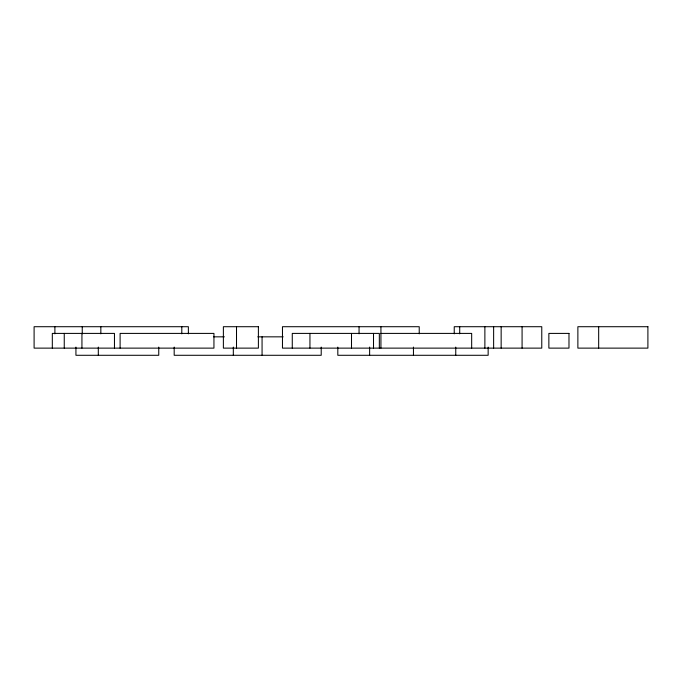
<?xml version="1.0" encoding="UTF-8"?>
<svg xmlns="http://www.w3.org/2000/svg" width="682" height="682" viewBox="0 0 682 682"><rect width="100%" height="100%" fill="white"/><g stroke="black" fill="none" stroke-linecap="round" stroke-linejoin="round"><path stroke-width="1.02" d="M380.931 333.404L471.671 333.404L471.671 348.127M213.654 336.84L224.369 336.84M257.813 336.84L283.192 336.84M598.668 326.712L598.668 348.127M522.08 326.712L522.08 348.127M501.151 326.712L501.151 348.127M493.632 326.712L493.632 348.127M488.15 347.087L488.15 355.288L337.82 355.288L337.82 347.087M484.876 326.712L484.876 348.127M459.711 326.712L459.711 333.848M455.755 347.087L455.755 355.288M454.238 333.848L454.238 326.712L541.772 326.712L541.772 348.127L282.467 348.127L282.467 326.712L419.225 326.712L419.225 333.848M413.454 347.087L413.454 355.288M380.931 326.712L380.931 348.127M379.337 348.127L379.337 333.404L292.271 333.404L292.271 348.127M373.506 333.404L373.506 348.127M369.627 347.087L369.627 355.288M359.056 326.712L359.056 333.848M351.503 333.404L351.503 348.127M321.213 347.087L321.213 355.288L174.183 355.288L174.183 347.087M309.943 333.404L309.943 348.127M262.067 336.84L262.067 355.288M236.509 326.712L236.509 348.127M233.321 347.087L233.321 355.288M188.368 333.848L188.368 326.712L34.1 326.712L34.1 348.127L213.943 348.127L213.943 333.404L120.109 333.404L120.109 348.127M181.804 326.712L181.804 333.848M158.753 347.087L158.753 355.288L75.932 355.288L75.932 347.087M114.465 348.127L114.465 333.404L52.318 333.404L52.318 348.127M100.842 326.712L100.842 333.848M98.31 347.087L98.31 355.288M82.241 326.712L82.241 333.848M81.934 333.404L81.934 348.127M64.253 333.404L64.253 348.127M54.892 326.712L54.892 333.848M258.393 326.712L223.381 326.712L223.381 348.127L258.393 348.127L258.393 326.712M647.9 326.712L577.876 326.712L577.876 348.127L647.9 348.127L647.9 326.712M568.984 333.404L548.865 333.404L548.865 348.127L568.984 348.127L568.984 333.404"/></g></svg>
